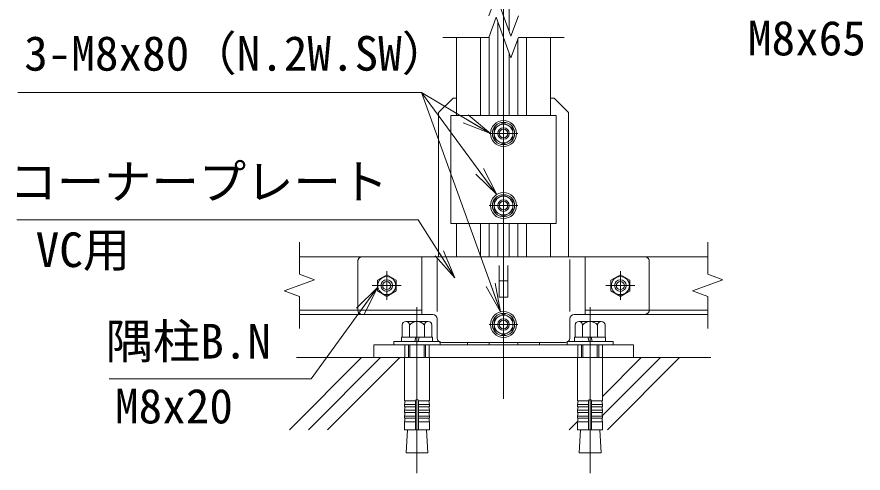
# Model space of a CAD drawing. Units: millimetres, scale not verified. Extents: x -4200 to 4200, y -2970 to 2970.
# Drawn here: x 1519 to 2692, y -1626 to -993 of the extents above; entities that cross this region are included whole.
import ezdxf
from ezdxf.enums import TextEntityAlignment as Align

# ---------------------------------------------------------------- set-up
doc = ezdxf.new("R2010")
doc.units = ezdxf.units.MM
doc.header["$LTSCALE"] = 20
doc.linetypes.add('DASHED', pattern=[7.5, 6, -1.5])
doc.linetypes.add('USER1', pattern=[50.8, 31.75, -6.35, 6.35, -6.35])
for name, color, linetype, lineweight in [('0-0_D-STR1', 1, 'Continuous', 18), ('0-1_D-STR-DIM', 7, 'Continuous', 9), ('0-2_D-STR3', 3, 'Continuous', 13), ('0-3_D-STR-TXT', 7, 'Continuous', 9), ('0-4_0', 7, 'Continuous', 9), ('0-5_D-BMK', 2, 'USER1', 13), ('0-A_D-BGD', 7, 'Continuous', 9), ('0-B_D-DCR-HCH', 7, 'Continuous', 9)]:
    doc.layers.add(name, color=color, linetype=linetype, lineweight=lineweight)
doc.styles.add('ＭＳ ゴシック', font='')
doc.styles.get('ＭＳ ゴシック').set_extended_font_data('MS Gothic')

# ---------------------------------------------------------------- blocks, each defined once
blk = doc.blocks.new('_Open')
at = {"layer": '0-4_0'}
blk.add_line((-20, 3.33), (0, 0), dxfattribs=at)
blk.add_lwpolyline([(-20, -3.33), (0, 0), (-20, 0)], dxfattribs=at)

msp = doc.modelspace()

# ---------------------------------------------------------------- linework, layer by layer
at = {"layer": '0-0_D-STR1'}
for p, q in [((2128.75, -1021.12), (2128.75, -1129.55)), ((2161.75, -1021.12), (2161.75, -1129.55)), ((2225.75, -1021.12), (2225.75, -1129.55)), ((2258.75, -1021.12), (2258.75, -1129.55)), ((2128.75, -1279.55), (2128.75, -1325.54)), ((2161.75, -1279.55), (2161.75, -1325.54)), ((2161.75, -1279.55), (2161.75, -1325.55)), ((2225.75, -1279.55), (2225.75, -1325.54)), ((2258.75, -1279.55), (2258.75, -1325.54)), ((1910.65, -1325.54), (2080.54, -1325.54)), ((2080.54, -1405.54), (2080.54, -1325.54)), ((2476.86, -1325.54), (2306.97, -1325.54)), ((2306.97, -1405.54), (2306.97, -1325.54)), ((1910.65, -1399.54), (2080.54, -1399.54)), ((1910.65, -1405.54), (2080.54, -1405.54)), ((2476.86, -1399.54), (2306.97, -1399.54)), ((2476.86, -1405.54), (2306.97, -1405.54))]:
    msp.add_line(p, q, dxfattribs=at)
at = {"layer": '0-1_D-STR-DIM'}
for p, q in [((2109.75, -1021.12), (2173.23, -1021.12)), ((2214.28, -1021.12), (2277.75, -1021.12)), ((1910.65, -1305.28), (1910.65, -1349.89)), ((2476.86, -1305.28), (2476.86, -1349.89)), ((1931.79, -1357.58), (1889.51, -1372.97)), ((1910.65, -1349.89), (1931.79, -1357.58)), ((2498, -1357.58), (2455.71, -1372.97)), ((2476.86, -1349.89), (2498, -1357.58)), ((1889.51, -1372.97), (1910.65, -1380.67)), ((1910.65, -1380.67), (1910.65, -1425.28)), ((2455.71, -1372.97), (2476.86, -1380.67)), ((2476.86, -1380.67), (2476.86, -1425.28))]:
    msp.add_line(p, q, dxfattribs=at)
for points in [[(2173.23, -991.12), (2183.49, -962.93), (2204.01, -1019.32), (2214.28, -991.12)], [(2173.23, -1021.12), (2183.49, -992.93), (2204.01, -1049.32), (2214.28, -1021.12)]]:
    msp.add_lwpolyline(points, dxfattribs=at)
at = {"layer": '0-2_D-STR3'}
for p, q in [((2201.75, -921.97), (2201.75, -1013.1)), ((2185.75, -1129.54), (2185.75, -999.14)), ((2173.75, -1129.54), (2173.75, -1019.69)), ((2213.75, -1129.54), (2213.75, -1022.56)), ((2201.75, -1043.1), (2201.75, -1129.54)), ((2123.75, -1105.55), (2103.75, -1125.55)), ((2123.75, -1105.55), (2128.75, -1105.55)), ((2258.75, -1105.55), (2263.75, -1105.55)), ((2263.75, -1105.55), (2283.75, -1125.55)), ((2103.75, -1325.54), (2103.75, -1125.55)), ((2283.75, -1325.54), (2283.75, -1125.55)), ((2193.75, -1139.54), (2180.75, -1147.03)), ((2180.75, -1147.03), (2180.75, -1162.06)), ((2193.75, -1139.54), (2206.75, -1147.03)), ((2206.75, -1147.03), (2206.75, -1162.06)), ((2193.75, -1169.54), (2180.75, -1162.06)), ((2193.75, -1169.54), (2206.75, -1162.06)), ((2193.75, -1239.54), (2180.75, -1247.03)), ((2193.75, -1239.54), (2206.75, -1247.03)), ((2180.75, -1247.03), (2180.75, -1262.06)), ((2206.75, -1247.03), (2206.75, -1262.06)), ((2193.75, -1269.54), (2180.75, -1262.06)), ((2193.75, -1269.54), (2206.75, -1262.06)), ((2173.75, -1325.54), (2173.75, -1279.54)), ((2185.75, -1325.54), (2185.75, -1279.54)), ((2201.75, -1325.54), (2201.75, -1279.54)), ((2213.75, -1325.54), (2213.75, -1279.54)), ((1997.75, -1325.54), (2389.75, -1325.54)), ((2101.75, -1329.54), (2101.75, -1401.55)), ((2187.75, -1381.54), (2187.75, -1337.49)), ((2199.75, -1381.54), (2199.75, -1337.49)), ((2285.75, -1329.54), (2285.75, -1401.55)), ((2199.75, -1358.89), (2187.75, -1358.89)), ((2355.75, -1350.53), (2342.75, -1358.03)), ((2342.75, -1358.03), (2342.75, -1373.04)), ((2368.75, -1358.03), (2355.75, -1350.53)), ((2368.75, -1373.04), (2368.75, -1358.03)), ((2199.75, -1381.54), (2187.75, -1381.54)), ((2342.75, -1373.04), (2355.75, -1380.55)), ((2355.75, -1380.55), (2368.75, -1373.04)), ((1997.75, -1405.54), (2095.75, -1405.54)), ((2193.75, -1404.54), (2180.75, -1412.02)), ((2193.75, -1404.54), (2206.75, -1412.02)), ((2291.75, -1405.54), (2389.75, -1405.54)), ((2101.75, -1438.54), (2101.75, -1411.54)), ((2180.75, -1412.02), (2180.75, -1427.06)), ((2206.75, -1412.02), (2206.75, -1427.06)), ((2285.75, -1438.54), (2285.75, -1411.54)), ((2193.75, -1434.54), (2180.75, -1427.06)), ((2193.75, -1434.54), (2206.75, -1427.06)), ((2107.75, -1444.54), (2279.75, -1444.54)), ((2143.75, -1447.54), (2143.75, -1444.54)), ((2173.75, -1444.54), (2173.75, -1447.54)), ((2213.75, -1444.54), (2213.75, -1447.54)), ((2243.75, -1447.54), (2243.75, -1444.54)), ((2091.05, -1465.54), (2056.45, -1465.54)), ((2296.45, -1465.54), (2331.05, -1465.54))]:
    msp.add_line(p, q, dxfattribs=at)
at = {"layer": '0-2_D-STR3', "linetype": 'DASHED'}
for p, q in [((1991.75, -1399.54), (1991.75, -1331.54)), ((2395.75, -1399.54), (2395.75, -1331.54)), ((2056.75, -1465.54), (2056.75, -1447.54)), ((2090.78, -1465.54), (2090.78, -1447.54)), ((2296.73, -1465.54), (2296.73, -1447.54)), ((2330.75, -1465.54), (2330.75, -1447.54))]:
    msp.add_line(p, q, dxfattribs=at)
at = {"layer": '0-2_D-STR3', "lineweight": 18}
for p, q in [((2058.17, -1415.34), (2089.34, -1415.34)), ((2085.75, -1415.34), (2061.75, -1415.34)), ((2329.34, -1415.34), (2298.17, -1415.34)), ((2301.75, -1415.34), (2325.75, -1415.34)), ((2052.97, -1436.94), (2052.97, -1420.34)), ((2063.36, -1436.94), (2063.36, -1420.34)), ((2084.15, -1436.94), (2084.15, -1420.34)), ((2094.54, -1420.34), (2094.54, -1436.94)), ((2292.97, -1420.34), (2292.97, -1436.94)), ((2303.36, -1436.94), (2303.36, -1420.34)), ((2324.15, -1436.94), (2324.15, -1420.34)), ((2334.54, -1436.94), (2334.54, -1420.34)), ((2041.75, -1447.54), (2041.75, -1442.94)), ((2041.75, -1442.94), (2105.75, -1442.94)), ((2052.25, -1436.94), (2095.25, -1436.94)), ((2052.25, -1442.94), (2052.25, -1436.94)), ((2095.25, -1442.94), (2052.25, -1442.94)), ((2094.54, -1436.94), (2052.97, -1436.94)), ((2070.75, -1442.94), (2072.36, -1436.94)), ((2076.75, -1436.94), (2075.15, -1442.94)), ((2095.25, -1436.94), (2095.25, -1442.94)), ((2105.75, -1442.94), (2105.75, -1447.54)), ((2281.75, -1442.94), (2281.75, -1447.54)), ((2345.75, -1442.94), (2281.75, -1442.94)), ((2335.25, -1436.94), (2292.25, -1436.94)), ((2292.25, -1436.94), (2292.25, -1442.94)), ((2292.25, -1442.94), (2335.25, -1442.94)), ((2292.97, -1436.94), (2334.54, -1436.94)), ((2310.75, -1436.94), (2312.36, -1442.94)), ((2316.75, -1442.94), (2315.15, -1436.94)), ((2335.25, -1442.94), (2335.25, -1436.94)), ((2345.75, -1447.54), (2345.75, -1442.94)), ((2105.75, -1447.54), (2041.75, -1447.54)), ((2061.75, -1465.54), (2061.75, -1447.54)), ((2063.91, -1465.54), (2063.91, -1447.54)), ((2083.59, -1465.54), (2083.59, -1447.54)), ((2085.75, -1447.54), (2085.75, -1465.54)), ((2281.75, -1447.54), (2345.75, -1447.54)), ((2301.76, -1447.54), (2301.76, -1465.54)), ((2303.92, -1465.54), (2303.92, -1447.54)), ((2323.6, -1465.54), (2323.6, -1447.54)), ((2325.76, -1465.54), (2325.76, -1447.54)), ((2056.45, -1465.54), (2056.45, -1525.62)), ((2091.05, -1465.54), (2091.05, -1525.62)), ((2296.45, -1465.54), (2296.45, -1525.62)), ((2331.05, -1465.54), (2331.05, -1525.62)), ((2071.75, -1525.62), (2056.45, -1525.62)), ((2056.45, -1530.62), (2057.32, -1525.69)), ((2056.45, -1530.62), (2071.75, -1530.62)), ((2056.45, -1530.62), (2056.45, -1533.62)), ((2056.45, -1533.62), (2071.75, -1533.62)), ((2056.45, -1538.62), (2057.32, -1533.69)), ((2071.75, -1525.62), (2071.75, -1565.54)), ((2075.75, -1525.62), (2075.75, -1565.54)), ((2075.75, -1525.62), (2091.05, -1525.62)), ((2091.05, -1530.62), (2075.75, -1530.62)), ((2091.05, -1533.62), (2075.75, -1533.62)), ((2091.05, -1530.62), (2090.19, -1525.69)), ((2091.05, -1538.62), (2090.19, -1533.69)), ((2091.05, -1530.62), (2091.05, -1533.62)), ((2311.75, -1525.62), (2296.45, -1525.62)), ((2296.45, -1530.62), (2297.32, -1525.69)), ((2296.45, -1530.62), (2311.75, -1530.62)), ((2296.45, -1530.62), (2296.45, -1533.62)), ((2296.45, -1533.62), (2311.75, -1533.62)), ((2296.45, -1538.62), (2297.32, -1533.69)), ((2311.75, -1525.62), (2311.75, -1565.54)), ((2315.75, -1525.62), (2331.05, -1525.62)), ((2315.75, -1525.62), (2315.75, -1565.54)), ((2331.05, -1530.62), (2315.75, -1530.62)), ((2331.05, -1533.62), (2315.75, -1533.62)), ((2331.05, -1530.62), (2330.19, -1525.69)), ((2331.05, -1538.62), (2330.19, -1533.69)), ((2331.05, -1530.62), (2331.05, -1533.62)), ((2056.45, -1538.62), (2071.75, -1538.62)), ((2056.45, -1538.62), (2056.45, -1541.62)), ((2056.45, -1541.62), (2071.75, -1541.62)), ((2056.45, -1546.62), (2057.32, -1541.69)), ((2056.45, -1546.62), (2071.75, -1546.62)), ((2056.45, -1546.62), (2056.45, -1549.62)), ((2091.05, -1538.62), (2075.75, -1538.62)), ((2091.05, -1541.62), (2075.75, -1541.62)), ((2091.05, -1546.62), (2075.75, -1546.62)), ((2091.05, -1546.62), (2090.19, -1541.69)), ((2091.05, -1538.62), (2091.05, -1541.62)), ((2091.05, -1546.62), (2091.05, -1549.62)), ((2296.45, -1538.62), (2311.75, -1538.62)), ((2296.45, -1538.62), (2296.45, -1541.62)), ((2296.45, -1541.62), (2311.75, -1541.62)), ((2296.45, -1546.62), (2297.32, -1541.69)), ((2296.45, -1546.62), (2311.75, -1546.62)), ((2296.45, -1546.62), (2296.45, -1549.62)), ((2331.05, -1538.62), (2315.75, -1538.62)), ((2331.05, -1541.62), (2315.75, -1541.62)), ((2331.05, -1546.62), (2315.75, -1546.62)), ((2331.05, -1546.62), (2330.19, -1541.69)), ((2331.05, -1538.62), (2331.05, -1541.62)), ((2331.05, -1546.62), (2331.05, -1549.62)), ((2056.45, -1549.62), (2071.75, -1549.62)), ((2056.45, -1554.54), (2057.32, -1549.62)), ((2056.45, -1554.54), (2071.75, -1554.54)), ((2056.45, -1554.54), (2056.45, -1565.54)), ((2091.05, -1549.62), (2075.75, -1549.62)), ((2091.05, -1554.54), (2075.75, -1554.54)), ((2091.05, -1554.54), (2090.19, -1549.62)), ((2091.05, -1554.54), (2091.05, -1565.54)), ((2296.45, -1554.54), (2297.32, -1549.62)), ((2296.45, -1549.62), (2311.75, -1549.62)), ((2296.45, -1554.54), (2311.75, -1554.54)), ((2296.45, -1554.54), (2296.45, -1565.54)), ((2331.05, -1549.62), (2315.75, -1549.62)), ((2331.05, -1554.54), (2315.75, -1554.54)), ((2331.05, -1554.54), (2330.19, -1549.62)), ((2331.05, -1554.54), (2331.05, -1565.54)), ((2091.05, -1565.54), (2056.45, -1565.54)), ((2060.42, -1565.54), (2058.6, -1597.74)), ((2087.08, -1565.54), (2088.91, -1597.74)), ((2296.45, -1565.54), (2331.05, -1565.54)), ((2300.42, -1565.54), (2298.6, -1597.74)), ((2327.08, -1565.54), (2328.91, -1597.74)), ((2058.6, -1597.74), (2088.91, -1597.74)), ((2328.91, -1597.74), (2298.6, -1597.74))]:
    msp.add_line(p, q, dxfattribs=at)
at = {"layer": '0-2_D-STR3'}
for points in [[(2266.75, -1279.55), (2120.75, -1279.55), (2120.75, -1129.55), (2266.75, -1129.55)], [(2044.75, -1373.04), (2031.75, -1380.55), (2018.75, -1373.04), (2018.75, -1358.03), (2031.75, -1350.53), (2044.75, -1358.03)], [(2013.75, -1465.54), (2373.75, -1465.54), (2373.75, -1447.54), (2013.75, -1447.54)]]:
    msp.add_lwpolyline(points, close=True, dxfattribs=at)
for centre, radius in [((2193.75, -1154.54), 18), ((2193.75, -1154.54), 15.4), ((2193.75, -1154.54), 13), ((2193.75, -1154.54), 8), ((2193.75, -1154.54), 6), ((2193.75, -1254.54), 18), ((2193.75, -1254.54), 15.4), ((2193.75, -1254.54), 13), ((2193.75, -1254.54), 8), ((2193.75, -1254.54), 6), ((2031.75, -1365.54), 12.5), ((2031.75, -1365.54), 8), ((2031.75, -1365.54), 5.6), ((2355.75, -1365.54), 12.5), ((2355.75, -1365.54), 8), ((2355.75, -1365.54), 5.6), ((2193.75, -1419.54), 18), ((2193.75, -1419.54), 15.4), ((2193.75, -1419.54), 13), ((2193.75, -1419.54), 8), ((2193.75, -1419.54), 6)]:
    msp.add_circle(centre, radius, dxfattribs=at)
at = {"layer": '0-2_D-STR3', "linetype": 'DASHED'}
for centre, start, end in [((1997.75, -1331.54), 90, 180), ((2389.75, -1331.54), 0, 90), ((1997.75, -1399.54), 180, 270), ((2389.75, -1399.54), 270, 0)]:
    msp.add_arc(centre, 6, start, end, dxfattribs=at)
at = {"layer": '0-2_D-STR3'}
for centre, start, end in [((2095.75, -1411.54), 0, 90), ((2291.75, -1411.54), 90, 180), ((2107.75, -1438.54), 180, 270), ((2279.75, -1438.54), 270, 0)]:
    msp.add_arc(centre, 6, start, end, dxfattribs=at)
at = {"layer": '0-2_D-STR3', "lineweight": 18}
for centre, radius, start, end in [((2058.17, -1420.54), 5.2, 2.20423, 177.79577), ((2073.75, -1428.64), 13.3, 38.61324, 141.38676), ((2089.34, -1420.54), 5.2, 2.20423, 177.79577), ((2298.17, -1420.54), 5.2, 2.20423, 177.79577), ((2313.75, -1428.64), 13.3, 38.61324, 141.38676), ((2329.34, -1420.54), 5.2, 2.20423, 177.79577), ((2073.75, -1525.62), 2, 0, 180), ((2313.75, -1525.62), 2, 0, 180)]:
    msp.add_arc(centre, radius, start, end, dxfattribs=at)
at = {"layer": '0-3_D-STR-TXT'}
for q in [(2183.08, -1237.63), (2188.91, -1400.15)]:
    msp.add_line((2079.78, -1097.78), q, dxfattribs=at)
for points in [[(1520.42, -1097.78), (2079.78, -1097.78), (2174.03, -1153.52)], [(1519, -1274.16), (2075.25, -1274.16), (2125.13, -1352.89)], [(1647.08, -1494.83), (1927.09, -1494.83), (2017.65, -1369.93)]]:
    msp.add_lwpolyline(points, dxfattribs=at)
at = {"layer": '0-5_D-BMK'}
for p, q in [((2193.75, -1522.83), (2193.75, -288.47)), ((2173.75, -1154.54), (2213.75, -1154.54)), ((2173.75, -1254.54), (2213.75, -1254.54)), ((2173.75, -1254.54), (2213.75, -1254.54)), ((2031.75, -1385.54), (2031.75, -1345.54)), ((2355.75, -1385.54), (2355.75, -1345.54)), ((2051.75, -1365.54), (2011.75, -1365.54)), ((2375.75, -1365.54), (2335.75, -1365.54)), ((2073.75, -1395.73), (2073.75, -1625.73)), ((2313.75, -1395.73), (2313.75, -1625.73)), ((2173.75, -1419.54), (2213.75, -1419.54))]:
    msp.add_line(p, q, dxfattribs=at)
at = {"layer": '0-A_D-BGD'}
msp.add_line((2481.03, -1465.54), (1906.48, -1465.54), dxfattribs=at)
at = {"layer": '0-B_D-DCR-HCH'}
for p, q in [((1896.78, -1565.54), (1996.78, -1465.54)), ((1923.3, -1565.54), (2023.3, -1465.54)), ((1949.82, -1565.54), (2049.82, -1465.54)), ((2330.93, -1545.91), (2411.29, -1465.54)), ((2331.05, -1519.27), (2384.78, -1465.54)), ((2337.81, -1565.54), (2437.81, -1465.54)), ((2284.78, -1565.54), (2296.6, -1553.72))]:
    msp.add_line(p, q, dxfattribs=at)

# ---------------------------------------------------------------- block references
at = {"layer": '0-3_D-STR-TXT', "xscale": 2, "yscale": 2}
for p, rotation in [((2175.75, -1154.54), 329.39899), ((2184.27, -1239.24), 306.45229), ((2126.2, -1354.58), 302.35412), ((2018.82, -1368.31), 54.05425), ((2189.59, -1402.03), 289.84633)]:
    msp.add_blockref('_Open', p, dxfattribs=dict(at, rotation=rotation))

# ---------------------------------------------------------------- texts
at = {"layer": '0-3_D-STR-TXT', "style": 'ＭＳ ゴシック'}
for s, p in [('M8x65', (2532.64, -1060.57)), ('3-M8x80（N.2W.SW）', (1529.04, -1081.77)), ('コーナープレート', (1508.85, -1259.93)), ('VC用', (1545, -1354.33)), ('隅柱B.N', (1642, -1481.23)), ('M8x20', (1654.99, -1571.23))]:
    msp.add_text(s, height=48.09, dxfattribs=at).set_placement(p, align=Align.BOTTOM_LEFT)

doc.saveas('drawing.dxf')
